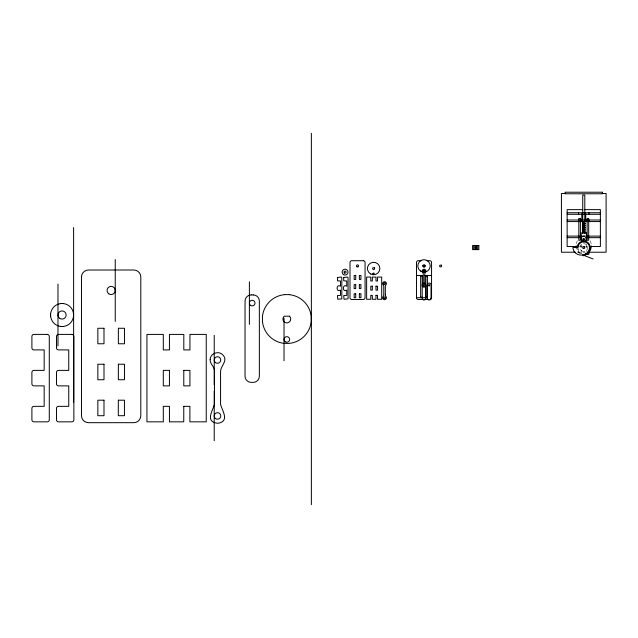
<?xml version="1.0" encoding="UTF-8"?>
<svg xmlns="http://www.w3.org/2000/svg" width="638" height="638" viewBox="0 0 638 638"><rect width="100%" height="100%" fill="white"/><g stroke="black" fill="none" stroke-linecap="round" stroke-linejoin="round"><path stroke-width="0.48" stroke-dasharray="3.19 2.39" d="M577.358 240.686L576.545 242.839A11.237 11.237 0 0 0 576.21 245.056M581.984 236.602L582.566 236.459A6.197 6.197 0 0 1 585.038 236.475L585.676 236.642M582.749 235.597L584.775 235.597M581.808 236.116L585.716 236.116M579.854 246.507L581.808 246.507M585.716 246.507L587.678 246.507M577.31 252.217L585.253 252.217M579.99 253.645L577.996 251.611L576.672 248.82M590.262 240.869L591.147 243.62A11.293 11.293 0 0 1 591.314 245.159M586.362 244.649L586.362 251.404M581.162 244.649L581.162 254.299M578.57 248.509L578.57 252.369M581.497 253.629A6.492 6.492 0 0 1 577.374 248.724M582.574 236.905A2.6 2.6 0 0 1 584.958 236.905M581.816 250.917A3.9 3.9 0 0 0 587.662 247.544A3.9 3.9 0 0 0 581.816 244.171A3.9 3.9 0 0 0 581.816 250.917"/><path stroke-width="0.96" d="M427.404 297.723L425.849 297.723L425.865 275.512L427.42 275.512L427.404 297.699M50.569 313.824L50.569 316.193M73.553 316.193A11.532 11.532 0 0 0 57.348 304.501A11.532 11.532 0 0 0 55.331 324.375A11.532 11.532 0 0 0 73.553 316.193L73.561 313.824M582.342 222.526L583.762 222.088M582.342 224.6L583.81 224.161M585.174 223.747L583.906 224.137M582.342 226.681L585.182 225.812M582.342 228.755L585.182 227.894M582.342 230.836L583.81 230.39M585.142 229.999L583.906 230.366M585.142 232.08L583.81 232.471M583.244 255.79C587.112 254.61 590.629 251.731 591.155 247.552A11.293 11.293 0 0 0 591.322 245.949M60.881 303.513L63.25 303.513M284.333 294.612L289.349 294.612M63.25 326.504L60.881 326.504M565.396 193.521L561.424 193.521L561.424 252.217L575.324 252.217M602.128 193.521L606.1 193.521L606.1 252.217L588.228 252.217M582.789 209.631L567.142 209.631L567.142 246.507L577.892 246.507M584.743 209.631L600.382 209.631L600.382 246.507L589.632 246.507M567.142 212.741L600.382 212.741M567.142 214.296L600.382 214.296M567.142 220.014L600.382 220.014M567.142 221.569L600.382 221.569M567.142 236.116L581.808 236.116M585.716 236.116L600.382 236.116M567.142 237.671L581.808 237.671M585.716 237.671L600.382 237.671M583.036 246.802L584.488 246.802M586.362 254.299L588.954 254.299L588.954 251.404M421.144 260.711L418.265 260.711A1.77 1.77 0 0 0 416.494 262.489L416.494 297.715A1.77 1.77 0 0 0 418.265 299.493L428.824 299.493M426.91 260.711L429.789 260.711A1.77 1.77 0 0 1 431.559 262.489L431.559 297.715A1.77 1.77 0 0 1 430.275 299.421M416.494 275.512L422.212 275.512L422.212 298.193A1.818 1.818 0 0 0 424.031 300.012A1.818 1.818 0 0 0 425.849 298.193L425.849 285.848M425.012 275.512L431.559 275.512M420.649 276.031L422.212 276.031M251.173 294.923L253.222 294.923M420.649 297.196L422.212 297.196M416.494 297.715L425.849 297.715M425.865 276.031L427.42 276.031M425.849 297.196L427.404 297.204M583.427 223.053L582.382 222.726M584.097 223.204L585.182 223.563M583.427 225.134L582.382 224.807M584.097 225.286L585.182 225.637M583.427 227.208L582.382 226.889M584.097 227.359L585.182 227.718M583.427 229.289L582.342 228.93M584.097 229.441L585.182 229.8M583.427 231.363L582.358 231.02M584.097 231.514L585.182 231.873M582.566 254.865L593.117 258.972M588.954 212.741L588.954 214.296M588.954 220.014L588.954 221.569M585.716 213.722L585.716 221.569M584.799 233.62L584.799 195.076L582.749 195.076L582.725 233.62M581.808 213.722L581.808 221.569M578.57 212.741L578.57 214.296M578.57 220.014L578.57 221.569M477.687 245.471L477.687 249.625M476.387 245.471L476.387 249.625M475.039 245.471L475.039 249.625M473.739 245.471L473.739 249.625M420.649 275.512L420.649 297.715M311.36 133.342L311.36 504.658M284.03 318.171L284.03 360.749M249.386 281.813L249.386 324.391M214.232 335.317L214.232 384.698M214.224 391.166L214.224 440.722M115.239 259.499L115.239 321.44M81.497 276.996L81.497 415.705A6.986 6.986 0 0 0 88.475 422.691L133.821 422.683A6.986 6.986 0 0 0 140.807 415.705L140.807 276.996A6.986 6.986 0 0 0 133.821 270.01L88.475 270.018A6.986 6.986 0 0 0 81.489 276.996M73.617 227.511L73.617 402.506M57.978 284.038L57.978 345.979M425.865 285.641A1.866 1.866 0 0 1 423.217 286.996A1.866 1.866 0 0 1 422.611 284.085A2.6 2.6 0 0 0 423.249 282.387L423.249 274.029A2.6 2.6 0 0 0 422.611 272.33A1.866 1.866 0 0 1 422.739 269.746A1.866 1.866 0 0 1 425.315 269.746A1.866 1.866 0 0 1 425.442 272.33A2.6 2.6 0 0 0 424.804 274.029L424.804 282.387A2.6 2.6 0 0 0 425.442 284.085A1.866 1.866 0 0 1 425.873 285.019M422.34 284.229A1.818 1.818 0 0 1 423.361 283.208M424.525 283.152A1.818 1.818 0 0 1 425.721 284.229M424.685 265.105A1.037 1.037 0 0 1 424.788 266.62A1.021 1.021 0 0 1 423.297 266.62A1.021 1.021 0 0 1 423.329 265.161L424.725 265.161A1.021 1.021 0 0 1 424.756 266.62A1.037 1.037 0 0 1 423.265 266.62A1.037 1.037 0 0 1 423.369 265.105M289.349 294.676A24.475 24.475 0 0 1 311.216 316.552L311.232 321.512A24.475 24.475 0 0 1 289.349 343.38L284.333 343.396A24.475 24.475 0 0 1 262.465 321.504L262.449 316.496A24.475 24.475 0 0 1 284.333 294.676M251.173 294.931A6.133 6.133 0 0 0 245.048 301.056L245.04 376.229A6.133 6.133 0 0 0 251.173 382.353L253.222 382.361A6.133 6.133 0 0 0 259.347 376.229L259.355 301.056A6.133 6.133 0 0 0 253.222 294.931M576.473 248.062A11.237 11.237 0 0 1 576.202 245.789M577.294 248.126A6.492 6.492 0 0 1 582.909 241.108A6.492 6.492 0 0 1 590.158 246.428A6.492 6.492 0 0 1 585.142 253.892M585.939 237.791A2.6 2.6 0 0 1 585.469 241.172A2.6 2.6 0 0 1 582.055 241.172A2.6 2.6 0 0 1 581.593 237.791M118.325 400.201L118.309 415.705L124.45 415.713L124.458 400.209L118.325 400.201M118.349 364.234L118.341 379.746L124.474 379.746L124.482 364.242L118.349 364.234M118.373 328.275L118.365 343.778L124.498 343.778L124.506 328.275L118.373 328.275M183.768 406.334L183.76 421.838L169.437 421.838L169.437 406.334L163.304 406.334L163.304 421.838L146.939 421.838L146.939 334.4L163.304 334.4L163.304 349.911L169.437 349.911L169.437 334.4L183.816 334.408L183.808 349.911L189.941 349.919L189.957 334.408L206.249 334.4L206.249 421.838L189.893 421.838L189.901 406.342L183.768 406.334M183.792 370.375L183.784 385.878L189.917 385.886L189.933 370.375L183.792 370.375M359.353 293.783L359.353 297.723L360.917 297.723L360.917 293.783L359.353 293.783M359.361 284.644L359.361 288.583L360.917 288.583L360.925 284.644L359.361 284.644M359.369 275.512L359.369 279.452L360.925 279.452L360.933 275.512L359.369 275.512M375.981 295.338L375.981 299.278L372.337 299.278L372.337 295.338L370.782 295.338L370.782 299.278L366.627 299.278L366.627 277.067L370.782 277.067L370.782 281.007L372.337 281.007L372.337 277.067L375.997 277.067L375.989 281.007L377.552 281.007L377.552 277.067L381.691 277.067L381.691 299.278L377.536 299.278L377.536 295.338L375.981 295.338M375.989 286.207L375.981 290.138L377.544 290.146L377.544 286.207L375.989 286.207M210.149 359.521C209.695 364.146 215.006 366.802 214.432 371.523L214.432 404.428C212.47 411.327 204.83 422.021 217.909 423.297C229.943 421.367 222.311 410.928 220.565 404.428L220.565 371.523C220.541 365.797 228.42 360.645 222.957 355.071C219.009 350.222 210.245 353.269 210.149 359.521M423.249 265.855C424.804 268.558 425.083 263.287 423.249 265.855M582.988 239.154C583.595 241.092 585.915 238.157 583.475 239.936C581.601 237.886 586.593 238.237 582.988 239.138M337.406 277.538L337.526 280.816L340.525 281.007L340.525 286.199C336.027 283.376 335.891 292.914 340.525 290.138L340.525 295.338L337.494 295.569L337.781 299.254L341.816 298.847L341.824 277.586L341.346 277.067L337.414 277.49M343.651 277.538L343.762 280.816L346.769 281.007L346.769 286.207C342.327 283.352 342.112 292.93 346.769 290.138L346.769 295.338L343.73 295.577L344.026 299.254L348.053 298.855L348.061 277.586L347.543 277.067L343.659 277.49M372.863 273.63C374.227 276.413 374.921 271.158 372.863 273.63M423.249 271.03C424.597 273.806 425.307 268.582 423.249 271.03M428.497 285.25C429.677 287.81 430.506 283.073 428.505 285.178M476.49 247.544C474.768 250.184 474.831 244.904 476.49 247.544M588.132 251.755C585.174 256.436 577.342 256.045 574.256 251.691A5.957 5.957 0 0 1 573.721 250.83L572.772 247.544L578.028 247.544A5.734 5.734 0 0 1 584.575 241.866A5.734 5.734 0 0 1 589.273 249.155A8.804 8.804 0 0 1 588.116 251.739M602.463 192.221L565.061 192.221L565.061 193.777L602.463 193.777L602.463 192.221M580.389 218.459L578.825 218.459L578.825 240.271L580.389 240.271L580.389 218.459M588.699 218.459L587.143 218.459L587.143 240.271L588.699 240.271L588.699 218.459M586.362 232.998L581.162 232.998L581.162 238.716A2.6 2.6 0 0 0 583.762 241.308A2.6 2.6 0 0 0 586.362 238.716L586.362 232.998M478.827 245.471L472.599 245.471L472.599 249.625L478.827 249.625L478.827 245.471M363.293 260.711L351.777 260.711A1.77 1.77 0 0 0 350.007 262.489L350.007 297.715A1.77 1.77 0 0 0 351.777 299.493L363.293 299.493A1.77 1.77 0 0 0 365.064 297.715L365.064 262.489A1.77 1.77 0 0 0 363.293 260.711M441.344 265.161L439.949 265.161A1.021 1.021 0 0 0 439.917 266.62A1.021 1.021 0 0 0 441.376 266.62A1.021 1.021 0 0 0 441.344 265.161M374.339 267.761L372.943 267.761A1.021 1.021 0 0 0 372.911 269.22A1.021 1.021 0 0 0 374.37 269.22A1.021 1.021 0 0 0 374.339 267.761M355.717 275.512L354.162 275.512L354.162 279.444L355.717 279.444L355.717 275.512M355.717 284.644L354.162 284.644L354.162 288.583L355.717 288.583L355.717 284.644M372.337 286.199L370.782 286.199L370.782 290.138L372.337 290.138L372.337 286.199M355.717 293.783L354.162 293.783L354.162 297.715L355.717 297.715L355.717 293.783M289.477 316.193L284.205 316.193A3.868 3.868 0 0 0 284.07 321.735A3.868 3.868 0 0 0 289.612 321.735A3.868 3.868 0 0 0 289.477 316.193M103.994 328.267L97.853 328.267L97.853 343.77L103.994 343.77L103.994 328.267M47.236 334.4L33.942 334.4A2.042 2.042 0 0 0 31.9 336.449L31.9 347.862A2.042 2.042 0 0 0 33.942 349.911L44.174 349.911L44.174 370.367L33.942 370.367A2.042 2.042 0 0 0 31.9 372.409L31.9 383.829A2.042 2.042 0 0 0 33.942 385.87L44.174 385.87L44.174 406.334L33.942 406.334A2.042 2.042 0 0 0 31.9 408.376L31.9 419.796A2.042 2.042 0 0 0 33.942 421.838L47.236 421.838A2.042 2.042 0 0 0 49.285 419.796L49.285 336.449A2.042 2.042 0 0 0 47.236 334.4M71.815 334.408L58.521 334.408A2.042 2.042 0 0 0 56.479 336.449L56.479 347.869A2.05 2.05 0 0 0 58.521 349.911L68.752 349.911L68.752 370.375L58.521 370.375A2.05 2.05 0 0 0 56.479 372.417L56.479 383.837A2.042 2.042 0 0 0 58.521 385.878L68.752 385.878L68.752 406.334L58.521 406.334A2.05 2.05 0 0 0 56.479 408.384L56.479 419.796A2.042 2.042 0 0 0 58.521 421.846L71.815 421.846A2.042 2.042 0 0 0 73.864 419.796L73.864 336.449A2.042 2.042 0 0 0 71.815 334.408M103.994 364.234L97.853 364.234L97.853 379.738L103.994 379.738L103.994 364.234M169.437 370.367L163.304 370.367L163.304 385.87L169.437 385.87L169.437 370.367M103.994 400.193L97.853 400.193L97.853 415.705L103.994 415.705L103.994 400.193M431.041 298.193L431.041 284.899A1.818 1.818 0 0 0 429.222 283.081A1.818 1.818 0 0 0 427.404 284.899L427.404 298.193A1.818 1.818 0 0 0 429.222 300.012A1.818 1.818 0 0 0 431.041 298.193M385.328 294.852L385.328 286.494A2.6 2.6 0 0 1 385.958 284.795A1.866 1.866 0 0 0 385.838 282.219A1.866 1.866 0 0 0 383.255 282.219A1.866 1.866 0 0 0 383.135 284.795A2.6 2.6 0 0 1 383.765 286.494L383.765 294.852A2.6 2.6 0 0 1 383.135 296.55A1.866 1.866 0 0 0 383.255 299.134A1.866 1.866 0 0 0 385.838 299.134A1.866 1.866 0 0 0 385.958 296.55A2.6 2.6 0 0 1 385.328 294.852M423.616 271.82A0.829 0.829 0 0 0 424.852 271.102A0.829 0.829 0 0 0 423.616 270.384A0.829 0.829 0 0 0 423.616 271.82M423.584 286.015A0.829 0.829 0 0 0 424.86 285.346A0.829 0.829 0 0 0 423.64 284.572A0.829 0.829 0 0 0 423.584 286.015M420.442 270.998A6.228 6.228 0 0 0 430.227 266.469A6.228 6.228 0 0 0 421.407 260.256A6.228 6.228 0 0 0 420.442 270.998M357.017 266.804A1.037 1.037 0 0 0 358.572 265.91A1.037 1.037 0 0 0 357.017 265.009A1.037 1.037 0 0 0 357.017 266.804M384.068 298.456A0.829 0.829 0 0 0 385.376 297.85A0.829 0.829 0 0 0 384.196 297.021A0.829 0.829 0 0 0 384.068 298.456M384.068 284.245A0.829 0.829 0 0 0 385.376 283.647A0.829 0.829 0 0 0 384.196 282.817A0.829 0.829 0 0 0 384.068 284.245M370.526 273.901A6.228 6.228 0 0 0 379.865 268.502A6.228 6.228 0 0 0 370.526 263.111A6.228 6.228 0 0 0 370.526 273.901M344.472 272.992A1.037 1.037 0 0 0 346.099 272.235A1.037 1.037 0 0 0 344.632 271.198A1.037 1.037 0 0 0 344.472 272.992M343.547 274.651A2.935 2.935 0 0 0 348.005 272.211A2.935 2.935 0 0 0 343.659 269.571A2.935 2.935 0 0 0 343.547 274.651M59.669 318.322A4.091 4.091 0 0 0 66.137 315.427A4.091 4.091 0 0 0 60.395 311.28A4.091 4.091 0 0 0 59.669 318.322M285.194 341.737A2.815 2.815 0 0 0 289.636 339.743A2.815 2.815 0 0 0 285.688 336.896A2.815 2.815 0 0 0 285.194 341.737M215.588 362.647A3.262 3.262 0 0 0 220.74 360.342A3.262 3.262 0 0 0 216.162 357.033A3.262 3.262 0 0 0 215.588 362.647M215.58 418.592A3.27 3.27 0 0 0 220.748 416.279A3.27 3.27 0 0 0 216.154 412.953A3.27 3.27 0 0 0 215.58 418.592M108.755 293.783A4.091 4.091 0 0 0 115.215 290.888A4.091 4.091 0 0 0 109.481 286.733A4.091 4.091 0 0 0 108.755 293.783M250.551 305.379A2.815 2.815 0 0 0 254.993 303.385A2.815 2.815 0 0 0 251.045 300.538A2.815 2.815 0 0 0 250.551 305.379M583.244 248.445A1.037 1.037 0 0 0 584.799 247.544A1.037 1.037 0 0 0 583.244 246.643A1.037 1.037 0 0 0 583.244 248.445"/></g></svg>
